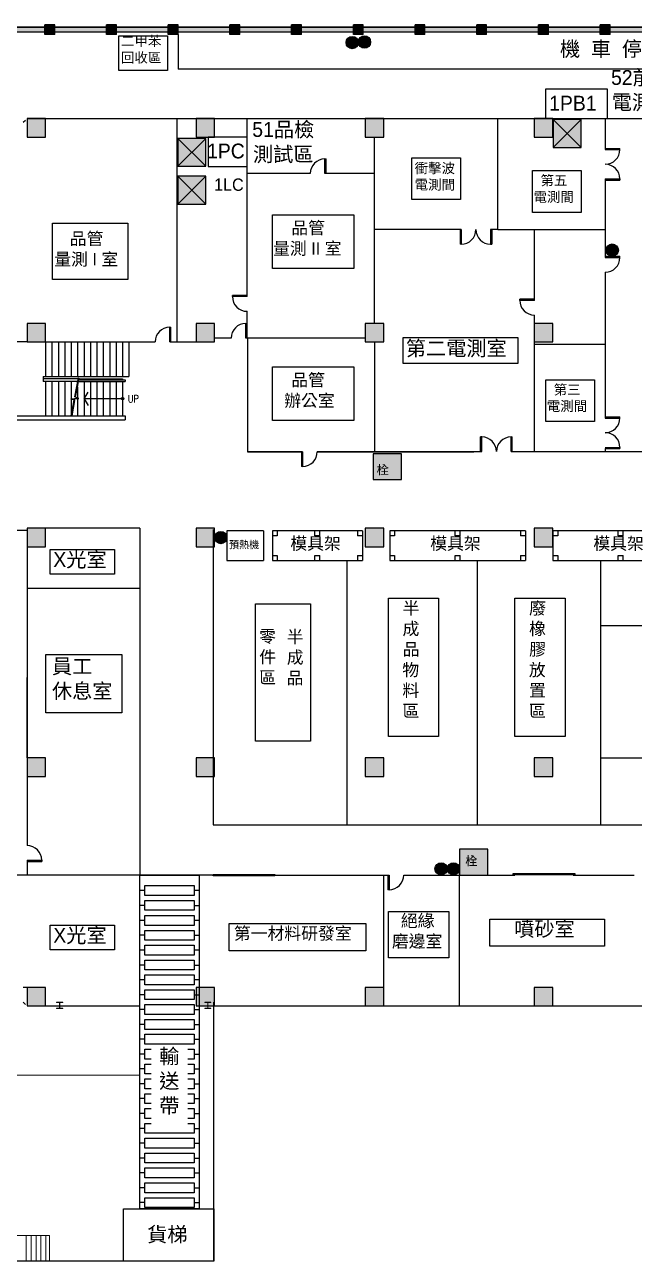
# Model space of a CAD drawing. Header units: millimetres. Extents: x 22594 to 38070, y -3587 to 6205.
# Drawn here: x 28469 to 30938, y 1185 to 6194 of the extents above; entities that cross this region are included whole.
import ezdxf

# ---------------------------------------------------------------- set-up
doc = ezdxf.new("R2010")
doc.units = ezdxf.units.MM
doc.linetypes.add('ACAD_ISO03W100', pattern=[30, 12, -18])
doc.linetypes.add('HIDDEN', pattern=[4.5, 3.5, -1])
doc.layers.get('0').update_dxf_attribs({"lineweight": 25})
for name, color, linetype, lineweight in [('DIM', 3, 'Continuous', 13), ('Gold', 40, 'Continuous', 13), ('HID', 4, 'HIDDEN', 13)]:
    doc.layers.add(name, color=color, linetype=linetype, lineweight=lineweight)
for name, color, linetype in [('圍牆', 27, 'Continuous'), ('柱子', 250, 'Continuous'), ('配電箱', 253, 'Continuous')]:
    doc.layers.add(name, color=color, linetype=linetype)
doc.styles.add('CHARDON', font='arial.ttf', dxfattribs={"height": 3})
doc.styles.add('SIMPLEX', font='simplex.shx')
doc.styles.get("Standard").update_dxf_attribs({"font": 'arial.ttf'})

msp = doc.modelspace()

# ---------------------------------------------------------------- hatches: boundary and pattern name
for points in [[(29820.5, 6121.4, 1), (29770.5, 6121.4, 1)], [(29869.9, 6123.9, 1), (29819.9, 6123.9, 1)], [(30873.5, 5280.7, 1), (30823.5, 5280.7, 1)], [(29287.9, 4116.4, 1), (29237.9, 4116.4, 1)], [(30180.4, 2773.9, 1), (30130.4, 2773.9, 1)], [(30230.4, 2773.9, 1), (30180.4, 2773.9, 1)]]:
    msp.add_hatch(color=5).paths.add_polyline_path(points)
h = msp.add_hatch(color=1)
h.dxf.hatch_style = 1
h.paths.add_polyline_path([(29880.3, 4351), (29994.3, 4351), (29994.3, 4456), (29880.3, 4456)])
h.paths.add_polyline_path([(29880.2, 4429.9), (29880.2, 4354.9), (29957.3, 4354.9), (29957.3, 4429.9)], flags=24)
h.paths.add_polyline_path([(29880.2, 4429.9), (29880.2, 4354.9), (29957.3, 4354.9), (29957.3, 4429.9)], flags=24)
h = msp.add_hatch(color=1)
h.dxf.hatch_style = 1
h.paths.add_polyline_path([(30230.4, 2748.9), (30344.4, 2748.9), (30344.4, 2853.9), (30230.4, 2853.9)])
h.paths.add_polyline_path([(30239.1, 2845.4), (30239.1, 2770.4), (30316.2, 2770.4), (30316.2, 2845.4)], flags=24)
at = {"layer": 'DIM'}
h = msp.add_hatch(color=1, dxfattribs=at)
h.dxf.hatch_style = 1
h.paths.add_polyline_path([(28597.7, 2208.9), (28597.7, 2210.4), (28609.7, 2210.4), (28609.7, 2232.4), (28597.7, 2232.4), (28597.7, 2233.9), (28610.2, 2233.9), (28622.7, 2233.9), (28622.7, 2232.4), (28610.7, 2232.4), (28610.7, 2210.4), (28622.7, 2210.4), (28622.7, 2208.9)])
h = msp.add_hatch(color=1, dxfattribs=at)
h.dxf.hatch_style = 1
h.paths.add_polyline_path([(29197.7, 2233.9), (29197.7, 2232.4), (29209.7, 2232.4), (29209.7, 2210.4), (29197.7, 2210.4), (29197.7, 2208.9), (29222.7, 2208.9), (29222.7, 2210.4), (29210.7, 2210.4), (29210.7, 2232.4), (29222.7, 2232.4), (29222.7, 2233.9), (29210.2, 2233.9)])
at = {"layer": '圍牆'}
for points in [[(28549.9, 6183.9), (28339.9, 6183.9), (28339.9, 6163.9), (28549.9, 6163.9)], [(28549.9, 6193.9), (28549.9, 6153.9), (28589.9, 6153.9), (28589.9, 6193.9)], [(28799.9, 6183.9), (28589.9, 6183.9), (28589.9, 6163.9), (28799.9, 6163.9)], [(28799.9, 6153.9), (28799.9, 6193.9), (28839.9, 6193.9), (28839.9, 6153.9)], [(29049.9, 6183.9), (28839.9, 6183.9), (28839.9, 6163.9), (29049.9, 6163.9)], [(29049.9, 6193.9), (29049.9, 6153.9), (29089.9, 6153.9), (29089.9, 6193.9)], [(29299.9, 6183.9), (29089.9, 6183.9), (29089.9, 6163.9), (29299.9, 6163.9)], [(29299.9, 6193.9), (29299.9, 6153.9), (29339.9, 6153.9), (29339.9, 6193.9)], [(29549.9, 6183.9), (29339.9, 6183.9), (29339.9, 6163.9), (29549.9, 6163.9)], [(29549.9, 6153.9), (29549.9, 6193.9), (29589.9, 6193.9), (29589.9, 6153.9)], [(29799.9, 6183.9), (29589.9, 6183.9), (29589.9, 6163.9), (29799.9, 6163.9)], [(29799.9, 6153.9), (29799.9, 6193.9), (29839.9, 6193.9), (29839.9, 6153.9)], [(30049.9, 6183.9), (29839.9, 6183.9), (29839.9, 6163.9), (30049.9, 6163.9)], [(30049.9, 6193.9), (30049.9, 6153.9), (30089.9, 6153.9), (30089.9, 6193.9)], [(30299.9, 6183.9), (30089.9, 6183.9), (30089.9, 6163.9), (30299.9, 6163.9)], [(30299.9, 6153.9), (30299.9, 6193.9), (30339.9, 6193.9), (30339.9, 6153.9)], [(30549.9, 6183.9), (30339.9, 6183.9), (30339.9, 6163.9), (30549.9, 6163.9)], [(30549.9, 6193.9), (30549.9, 6153.9), (30589.9, 6153.9), (30589.9, 6193.9)], [(30799.9, 6183.9), (30589.9, 6183.9), (30589.9, 6163.9), (30799.9, 6163.9)], [(30799.9, 6153.9), (30799.9, 6193.9), (30839.9, 6193.9), (30839.9, 6153.9)], [(31049.9, 6183.9), (30839.9, 6183.9), (30839.9, 6163.9), (31049.9, 6163.9)]]:
    msp.add_hatch(color=256, dxfattribs=at).paths.add_polyline_path(points)
at = {"layer": '柱子'}
for points in [[(28477.9, 5813.9), (28477.9, 5738.9), (28552.9, 5738.9), (28552.9, 5813.9)], [(29237.9, 5813.9), (29162.9, 5813.9), (29162.9, 5738.9), (29237.9, 5738.9)], [(29922.9, 5813.9), (29847.9, 5813.9), (29847.9, 5738.9), (29922.9, 5738.9)], [(30607.9, 5813.9), (30532.9, 5813.9), (30532.9, 5738.9), (30607.9, 5738.9)], [(28552.9, 4983.9), (28477.9, 4983.9), (28477.9, 4908.9), (28552.9, 4908.9)], [(29237.9, 4983.9), (29162.9, 4983.9), (29162.9, 4908.9), (29237.9, 4908.9)], [(29922.9, 4983.9), (29847.9, 4983.9), (29847.9, 4908.9), (29922.9, 4908.9)], [(30607.9, 4983.9), (30532.9, 4983.9), (30532.9, 4908.9), (30607.9, 4908.9)], [(28552.9, 4153.9), (28477.9, 4153.9), (28477.9, 4078.9), (28552.9, 4078.9)], [(29237.9, 4153.9), (29162.9, 4153.9), (29162.9, 4078.9), (29237.9, 4078.9)], [(29922.9, 4153.9), (29847.9, 4153.9), (29847.9, 4078.9), (29922.9, 4078.9)], [(30607.9, 4153.9), (30532.9, 4153.9), (30532.9, 4078.9), (30607.9, 4078.9)], [(28552.9, 3223.9), (28477.9, 3223.9), (28477.9, 3148.9), (28552.9, 3148.9)], [(29237.9, 3223.9), (29162.9, 3223.9), (29162.9, 3148.9), (29237.9, 3148.9)], [(29922.9, 3223.9), (29847.9, 3223.9), (29847.9, 3148.9), (29922.9, 3148.9)], [(30607.9, 3223.9), (30532.9, 3223.9), (30532.9, 3148.9), (30607.9, 3148.9)], [(28552.9, 2293.9), (28477.9, 2293.9), (28477.9, 2218.9), (28552.9, 2218.9)], [(29237.9, 2293.9), (29162.9, 2293.9), (29162.9, 2218.9), (29237.9, 2218.9)], [(29922.9, 2293.9), (29847.9, 2293.9), (29847.9, 2218.9), (29922.9, 2218.9)], [(30607.9, 2293.9), (30532.9, 2293.9), (30532.9, 2218.9), (30607.9, 2218.9)]]:
    msp.add_hatch(color=7, dxfattribs=at).paths.add_polyline_path(points)
at = {"layer": '配電箱'}
h = msp.add_hatch(color=256, dxfattribs=at)
h.paths.add_polyline_path([(30722.4, 5809.6), (30609.9, 5809.6), (30666.1, 5753.4)])
h.paths.add_polyline_path([(30609.9, 5809.6), (30609.9, 5697.1), (30666.1, 5753.4)])
h.paths.add_polyline_path([(30722.4, 5809.6), (30666.1, 5753.4), (30722.4, 5697.1)])
h.paths.add_polyline_path([(30666.1, 5753.4), (30609.9, 5697.1), (30722.4, 5697.1)])
h = msp.add_hatch(color=256, dxfattribs=at)
h.paths.add_polyline_path([(29201.8, 5732.9), (29089.3, 5732.9), (29145.5, 5676.7)])
h.paths.add_polyline_path([(29089.3, 5732.9), (29089.3, 5620.4), (29145.5, 5676.7)])
h.paths.add_polyline_path([(29201.8, 5732.9), (29145.5, 5676.7), (29201.8, 5620.4)])
h.paths.add_polyline_path([(29145.5, 5676.7), (29089.3, 5620.4), (29201.8, 5620.4)])
h = msp.add_hatch(color=256, dxfattribs=at)
h.paths.add_polyline_path([(29201.8, 5579.8), (29089.3, 5579.8), (29145.5, 5523.5)])
h.paths.add_polyline_path([(29089.3, 5579.8), (29089.3, 5467.3), (29145.5, 5523.5)])
h.paths.add_polyline_path([(29201.8, 5579.8), (29145.5, 5523.5), (29201.8, 5467.3)])
h.paths.add_polyline_path([(29145.5, 5523.5), (29089.3, 5467.3), (29201.8, 5467.3)])

# ---------------------------------------------------------------- linework, layer by layer
at = {"lineweight": -3}
for p, q in [((28549.9, 6183.9), (28339.9, 6183.9)), ((28549.9, 6163.9), (28339.9, 6163.9)), ((28589.9, 6193.9), (28549.9, 6193.9)), ((28549.9, 6153.9), (28549.9, 6193.9)), ((28549.9, 6153.9), (28549.9, 6193.9)), ((28589.9, 6193.9), (28549.9, 6193.9)), ((28589.9, 6153.9), (28589.9, 6193.9)), ((28589.9, 6153.9), (28589.9, 6193.9)), ((28799.9, 6183.9), (28589.9, 6183.9)), ((28799.9, 6163.9), (28589.9, 6163.9)), ((28839.9, 6193.9), (28799.9, 6193.9)), ((28799.9, 6153.9), (28799.9, 6193.9)), ((28799.9, 6153.9), (28799.9, 6193.9)), ((28839.9, 6193.9), (28799.9, 6193.9)), ((28839.9, 6153.9), (28839.9, 6193.9)), ((28839.9, 6153.9), (28839.9, 6193.9)), ((29049.9, 6183.9), (28839.9, 6183.9)), ((29049.9, 6163.9), (28839.9, 6163.9)), ((29089.9, 6193.9), (29049.9, 6193.9)), ((29049.9, 6153.9), (29049.9, 6193.9)), ((29049.9, 6153.9), (29049.9, 6193.9)), ((29089.9, 6193.9), (29049.9, 6193.9)), ((29089.9, 6153.9), (29089.9, 6193.9)), ((29089.9, 6153.9), (29089.9, 6193.9)), ((29299.9, 6183.9), (29089.9, 6183.9)), ((29299.9, 6163.9), (29089.9, 6163.9)), ((29339.9, 6193.9), (29299.9, 6193.9)), ((29299.9, 6153.9), (29299.9, 6193.9)), ((29299.9, 6153.9), (29299.9, 6193.9)), ((29339.9, 6193.9), (29299.9, 6193.9)), ((29339.9, 6153.9), (29339.9, 6193.9)), ((29339.9, 6153.9), (29339.9, 6193.9)), ((29549.9, 6183.9), (29339.9, 6183.9)), ((29549.9, 6163.9), (29339.9, 6163.9)), ((29549.9, 6153.9), (29549.9, 6193.9)), ((29589.9, 6193.9), (29549.9, 6193.9)), ((29549.9, 6153.9), (29549.9, 6193.9)), ((29589.9, 6193.9), (29549.9, 6193.9)), ((29589.9, 6153.9), (29589.9, 6193.9)), ((29589.9, 6153.9), (29589.9, 6193.9)), ((29799.9, 6183.9), (29589.9, 6183.9)), ((29799.9, 6163.9), (29589.9, 6163.9)), ((29839.9, 6193.9), (29799.9, 6193.9)), ((29799.9, 6153.9), (29799.9, 6193.9)), ((29799.9, 6153.9), (29799.9, 6193.9)), ((29839.9, 6193.9), (29799.9, 6193.9)), ((29839.9, 6153.9), (29839.9, 6193.9)), ((29839.9, 6153.9), (29839.9, 6193.9)), ((30049.9, 6183.9), (29839.9, 6183.9)), ((30049.9, 6163.9), (29839.9, 6163.9)), ((30049.9, 6153.9), (30049.9, 6193.9)), ((30089.9, 6193.9), (30049.9, 6193.9)), ((30049.9, 6153.9), (30049.9, 6193.9)), ((30089.9, 6193.9), (30049.9, 6193.9)), ((30089.9, 6153.9), (30089.9, 6193.9)), ((30089.9, 6153.9), (30089.9, 6193.9)), ((30299.9, 6183.9), (30089.9, 6183.9)), ((30299.9, 6163.9), (30089.9, 6163.9)), ((30299.9, 6153.9), (30299.9, 6193.9)), ((30339.9, 6193.9), (30299.9, 6193.9)), ((30299.9, 6153.9), (30299.9, 6193.9)), ((30339.9, 6193.9), (30299.9, 6193.9)), ((30339.9, 6153.9), (30339.9, 6193.9)), ((30339.9, 6153.9), (30339.9, 6193.9)), ((30549.9, 6183.9), (30339.9, 6183.9)), ((30549.9, 6163.9), (30339.9, 6163.9)), ((30549.9, 6153.9), (30549.9, 6193.9)), ((30589.9, 6193.9), (30549.9, 6193.9)), ((30549.9, 6153.9), (30549.9, 6193.9)), ((30589.9, 6193.9), (30549.9, 6193.9)), ((30589.9, 6153.9), (30589.9, 6193.9)), ((30589.9, 6153.9), (30589.9, 6193.9)), ((30799.9, 6183.9), (30589.9, 6183.9)), ((30799.9, 6163.9), (30589.9, 6163.9)), ((30799.9, 6153.9), (30799.9, 6193.9)), ((30839.9, 6193.9), (30799.9, 6193.9)), ((30799.9, 6153.9), (30799.9, 6193.9)), ((30839.9, 6193.9), (30799.9, 6193.9)), ((30839.9, 6153.9), (30839.9, 6193.9)), ((30839.9, 6153.9), (30839.9, 6193.9)), ((31049.9, 6183.9), (30839.9, 6183.9)), ((31049.9, 6163.9), (30839.9, 6163.9)), ((28589.9, 6153.9), (28549.9, 6153.9)), ((28589.9, 6153.9), (28549.9, 6153.9)), ((28839.9, 6153.9), (28799.9, 6153.9)), ((28839.9, 6153.9), (28799.9, 6153.9)), ((29089.9, 6153.9), (29049.9, 6153.9)), ((29089.9, 6153.9), (29049.9, 6153.9)), ((29089.9, 6153.9), (29089.9, 6013.9)), ((29339.9, 6153.9), (29299.9, 6153.9)), ((29339.9, 6153.9), (29299.9, 6153.9)), ((29589.9, 6153.9), (29549.9, 6153.9)), ((29589.9, 6153.9), (29549.9, 6153.9)), ((29839.9, 6153.9), (29799.9, 6153.9)), ((29839.9, 6153.9), (29799.9, 6153.9)), ((30089.9, 6153.9), (30049.9, 6153.9)), ((30089.9, 6153.9), (30049.9, 6153.9)), ((30339.9, 6153.9), (30299.9, 6153.9)), ((30339.9, 6153.9), (30299.9, 6153.9)), ((30589.9, 6153.9), (30549.9, 6153.9)), ((30589.9, 6153.9), (30549.9, 6153.9)), ((30839.9, 6153.9), (30799.9, 6153.9)), ((30839.9, 6153.9), (30799.9, 6153.9)), ((32501.9, 6013.9), (29089.9, 6013.9)), ((28477.9, 5813.9), (32662.9, 5813.9)), ((29085.4, 5813.9), (29085.4, 4908.9)), ((30820.4, 5813.9), (30820.4, 5688.1)), ((30609.9, 5697.1), (30722.4, 5809.6)), ((30609.9, 5809.6), (30722.4, 5697.1)), ((29089.3, 5620.4), (29201.8, 5732.9)), ((29089.3, 5732.9), (29201.8, 5620.4)), ((29885.4, 4983.9), (29885.4, 5738.9)), ((30820.4, 5693.1), (30879.8, 5693.1)), ((30820.4, 5693.1), (30879.8, 5693.1)), ((30820.4, 5688.1), (30879.8, 5688.1)), ((30879.8, 5688.1), (30879.8, 5693.1)), ((29684.6, 5650.3), (29689.6, 5650.3)), ((29684.6, 5590.9), (29684.6, 5650.3)), ((29684.6, 5650.3), (29689.6, 5650.3)), ((29689.6, 5590.9), (29689.6, 5650.3)), ((29689.6, 5590.9), (29689.6, 5650.3)), ((29089.3, 5467.3), (29201.8, 5579.8)), ((29089.3, 5579.8), (29201.8, 5467.3)), ((30820.4, 5569.3), (30820.4, 5250.7)), ((30820.4, 5569.3), (30879.8, 5569.3)), ((30820.4, 5564.3), (30879.8, 5564.3)), ((30820.4, 5564.3), (30879.8, 5564.3)), ((30879.8, 5569.3), (30879.8, 5564.3)), ((30232, 5364.1), (30232, 5304.6)), ((30232, 5364.1), (30232, 5304.6)), ((30237, 5364.1), (30237, 5304.6)), ((30355.9, 5364.1), (30355.9, 5304.6)), ((30360.9, 5364.1), (30360.9, 5304.6)), ((30360.9, 5364.1), (30360.9, 5304.6)), ((30237, 5304.6), (30232, 5304.6)), ((30355.9, 5304.6), (30360.9, 5304.6)), ((30820.4, 5255.7), (30879.8, 5255.7)), ((30820.4, 5255.7), (30879.8, 5255.7)), ((30820.4, 5250.7), (30879.8, 5250.7)), ((30879.8, 5250.7), (30879.8, 5255.7)), ((30820.4, 5191.3), (30820.4, 4600.7)), ((29369.3, 5097.3), (29309.9, 5097.3)), ((29369.3, 5097.3), (29309.9, 5097.3)), ((29309.9, 5092.3), (29309.9, 5097.3)), ((29369.3, 5092.3), (29309.9, 5092.3)), ((30474.1, 5077.3), (30474.1, 5082.3)), ((30533.5, 5082.3), (30474.1, 5082.3)), ((30533.5, 5082.3), (30474.1, 5082.3)), ((30533.5, 5077.3), (30474.1, 5077.3)), ((29055.9, 4968.4), (29060.9, 4968.4)), ((29055.9, 4909), (29055.9, 4968.4)), ((29055.9, 4968.4), (29060.9, 4968.4)), ((29060.9, 4909), (29060.9, 4968.4)), ((29060.9, 4909), (29060.9, 4968.4)), ((29364.3, 4983.7), (29369.3, 4983.7)), ((29364.3, 4924.3), (29364.3, 4983.7)), ((29364.3, 4983.7), (29369.3, 4983.7)), ((29369.3, 4924.3), (29369.3, 4983.7)), ((29369.3, 4924.3), (29369.3, 4983.7)), ((29304.9, 4923.9), (29237.9, 4923.9)), ((29847.9, 4923.9), (29364.3, 4923.9)), ((29370.4, 4923.9), (29370.4, 4463.9)), ((28477.9, 4908.9), (28402.9, 4908.9)), ((28552.9, 4908.9), (28996.5, 4908.9)), ((28552.9, 4908.9), (28552.9, 4768.9)), ((28578.9, 4908.9), (28578.9, 4768.9)), ((28604.9, 4908.9), (28604.9, 4768.9)), ((28630.9, 4908.9), (28630.9, 4768.9)), ((28656.9, 4908.9), (28656.9, 4768.9)), ((28682.9, 4908.9), (28682.9, 4768.9)), ((28708.9, 4908.9), (28708.9, 4768.9)), ((28734.9, 4908.9), (28734.9, 4768.9)), ((28760.9, 4908.9), (28760.9, 4768.9)), ((28786.9, 4908.9), (28786.9, 4768.9)), ((28812.9, 4908.9), (28812.9, 4768.9)), ((28838.9, 4908.9), (28838.9, 4768.9)), ((28864.9, 4908.9), (28864.9, 4768.9)), ((28890.9, 4908.9), (28890.9, 4768.9)), ((29055.9, 4908.9), (29162.9, 4908.9)), ((29885.4, 4908.9), (29885.4, 4463.9)), ((28542.9, 4768.9), (28890.9, 4768.9)), ((28542.9, 4768.9), (28542.9, 4748.9)), ((28685.1, 4758.9), (28542.9, 4758.9)), ((28670.9, 4686.8), (28685.8, 4762.9)), ((28674.8, 4685.8), (28689.7, 4761.9)), ((28689.1, 4758.9), (28864.9, 4758.9)), ((28864.9, 4758.9), (28864.9, 4754.9)), ((28683.1, 4748.9), (28542.9, 4748.9)), ((28552.9, 4748.9), (28552.9, 4608.9)), ((28578.9, 4748.9), (28578.9, 4608.9)), ((28604.9, 4748.9), (28604.9, 4608.9)), ((28630.9, 4748.9), (28630.9, 4608.9)), ((28656.9, 4748.9), (28656.9, 4608.9)), ((28682.9, 4726.9), (28682.9, 4608.9)), ((28687.2, 4748.9), (28874.9, 4748.9)), ((28688.4, 4754.9), (28874.9, 4754.9)), ((28708.9, 4748.9), (28708.9, 4608.9)), ((28734.9, 4748.9), (28734.9, 4608.9)), ((28760.9, 4748.9), (28760.9, 4608.9)), ((28786.9, 4748.9), (28786.9, 4608.9)), ((28812.9, 4748.9), (28812.9, 4608.9)), ((28838.9, 4748.9), (28838.9, 4608.9)), ((28864.9, 4748.9), (28864.9, 4608.9)), ((28874.9, 4754.9), (28874.9, 4748.9)), ((28655.9, 4678.7), (28683.3, 4680.9)), ((28668.3, 4672.8), (28655.9, 4678.7)), ((28657.2, 4608.9), (28668.3, 4672.8)), ((28659.8, 4677.7), (28687.2, 4679.9)), ((28672.2, 4671.8), (28659.8, 4677.7)), ((28661.3, 4608.9), (28672.2, 4671.8)), ((28683.3, 4680.9), (28670.9, 4686.8)), ((28687.2, 4679.9), (28674.8, 4685.8)), ((28709.2, 4678.9), (28725.8, 4705.9)), ((28864.9, 4678.9), (28709.2, 4678.9)), ((28709.2, 4678.9), (28725.8, 4651.8)), ((28417.9, 4608.9), (28874.9, 4608.9)), ((28874.9, 4608.9), (28874.9, 4593.9)), ((28402.9, 4593.9), (28874.9, 4593.9)), ((30820.4, 4605.7), (30879.8, 4605.7)), ((30820.4, 4605.7), (30879.8, 4605.7)), ((30820.4, 4600.7), (30879.8, 4600.7)), ((30879.8, 4600.7), (30879.8, 4605.7)), ((30319.9, 4524.1), (30314.9, 4524.1)), ((30314.9, 4464.7), (30314.9, 4524.1)), ((30314.9, 4464.7), (30314.9, 4524.1)), ((30319.9, 4464.7), (30319.9, 4524.1)), ((30438.7, 4464.7), (30438.7, 4524.1)), ((30438.7, 4524.1), (30443.7, 4524.1)), ((30443.7, 4464.7), (30443.7, 4524.1)), ((30443.7, 4464.7), (30443.7, 4524.1)), ((29370.4, 4463.9), (29594.4, 4463.9)), ((29594.4, 4463.9), (29370.4, 4463.9)), ((29589.4, 4464.3), (29589.4, 4404.9)), ((29589.4, 4464.3), (29589.4, 4404.9)), ((29594.4, 4464.3), (29594.4, 4404.9)), ((30319.9, 4463.9), (29653.8, 4463.9)), ((29653.8, 4463.9), (30287.9, 4463.9)), ((31028.9, 4463.9), (30438.7, 4463.9)), ((30820.4, 4481.9), (30879.8, 4481.9)), ((30820.4, 4476.9), (30820.4, 4463.9)), ((30820.4, 4476.9), (30879.8, 4476.9)), ((30820.4, 4476.9), (30879.8, 4476.9)), ((30879.8, 4481.9), (30879.8, 4476.9)), ((29594.4, 4404.9), (29589.4, 4404.9)), ((29436.5, 4143.1), (29287.2, 4143.1)), ((29287.2, 4143.1), (29287.2, 4023.1)), ((29436.5, 4143.1), (29436.5, 4023.1)), ((29837.2, 4143.1), (29471.7, 4143.1)), ((29471.7, 4143.1), (29471.7, 4023.1)), ((29491.7, 4123.1), (29471.7, 4123.1)), ((29491.7, 4143.1), (29491.7, 4123.1)), ((29643.7, 4123.1), (29643.7, 4143.1)), ((29663.7, 4123.1), (29643.7, 4123.1)), ((29663.7, 4123.1), (29663.7, 4143.1)), ((29817.2, 4143.1), (29817.2, 4123.1)), ((29837.2, 4123.1), (29817.2, 4123.1)), ((29837.2, 4143.1), (29837.2, 4023.1)), ((30497.2, 4143.1), (29947.2, 4143.1)), ((29947.2, 4143.1), (29947.2, 4023.1)), ((29967.2, 4123.1), (29947.2, 4123.1)), ((29967.2, 4143.1), (29967.2, 4123.1)), ((30212.2, 4123.1), (30212.2, 4143.1)), ((30232.2, 4123.1), (30212.2, 4123.1)), ((30232.2, 4123.1), (30232.2, 4143.1)), ((30477.2, 4143.1), (30477.2, 4123.1)), ((30497.2, 4123.1), (30477.2, 4123.1)), ((30497.2, 4143.1), (30497.2, 4023.1)), ((31157.9, 4143.1), (30607.9, 4143.1)), ((30607.9, 4143.1), (30607.9, 4023.1)), ((30627.9, 4123.1), (30607.9, 4123.1)), ((30627.9, 4143.1), (30627.9, 4123.1)), ((30872.9, 4123.1), (30872.9, 4143.1)), ((30892.9, 4123.1), (30872.9, 4123.1)), ((30892.9, 4123.1), (30892.9, 4143.1)), ((29287.2, 4023.1), (29436.5, 4023.1)), ((29471.7, 4043.1), (29491.7, 4043.1)), ((29471.7, 4023.1), (29837.2, 4023.1)), ((29491.7, 4043.1), (29491.7, 4023.1)), ((29643.7, 4043.1), (29663.7, 4043.1)), ((29643.7, 4023.1), (29643.7, 4043.1)), ((29663.7, 4023.1), (29663.7, 4043.1)), ((29817.2, 4043.1), (29817.2, 4023.1)), ((29817.2, 4043.1), (29837.2, 4043.1)), ((29947.2, 4043.1), (29967.2, 4043.1)), ((29947.2, 4023.1), (30497.2, 4023.1)), ((29967.2, 4043.1), (29967.2, 4023.1)), ((30212.2, 4043.1), (30232.2, 4043.1)), ((30212.2, 4023.1), (30212.2, 4043.1)), ((30232.2, 4023.1), (30232.2, 4043.1)), ((30477.2, 4043.1), (30477.2, 4023.1)), ((30477.2, 4043.1), (30497.2, 4043.1)), ((30607.9, 4043.1), (30627.9, 4043.1)), ((30607.9, 4023.1), (31157.9, 4023.1)), ((30627.9, 4043.1), (30627.9, 4023.1)), ((30872.9, 4043.1), (30892.9, 4043.1)), ((30872.9, 4023.1), (30872.9, 4043.1)), ((30892.9, 4023.1), (30892.9, 4043.1)), ((28477.9, 2809.4), (28537.3, 2809.4)), ((28537.3, 2809.4), (28537.3, 2804.4)), ((28477.9, 2804.4), (28537.3, 2804.4)), ((28477.9, 2804.4), (28537.3, 2804.4)), ((29481.4, 2748.9), (29944.4, 2748.9)), ((29922.9, 2293.9), (29922.9, 2748.9)), ((29939.4, 2749.3), (29939.4, 2689.9)), ((29939.4, 2749.3), (29939.4, 2689.9)), ((29944.4, 2749.3), (29944.4, 2689.9)), ((30003.8, 2748.9), (30453.9, 2748.9)), ((30230.4, 2218.9), (30230.4, 2748.9)), ((30690.9, 2748.9), (30937.9, 2748.9)), ((29944.4, 2689.9), (29939.4, 2689.9)), ((28477.9, 2293.9), (28462.9, 2293.9)), ((28477.9, 2218.9), (28935.2, 2218.9)), ((29175.2, 2218.9), (31977.9, 2218.9))]:
    msp.add_line(p, q, dxfattribs=at)
at = {"color": 5}
for p, q in [((29795.5, 6146.4), (29795.5, 6096.4)), ((29869.9, 6123.9), (29819.9, 6123.9)), ((29844.9, 6148.9), (29844.9, 6098.9)), ((29287.9, 4116.4), (29237.9, 4116.4)), ((29262.9, 4141.4), (29262.9, 4091.4)), ((30180.4, 2773.9), (30130.4, 2773.9)), ((30155.4, 2798.9), (30155.4, 2748.9)), ((30230.4, 2773.9), (30180.4, 2773.9)), ((30205.4, 2798.9), (30205.4, 2748.9))]:
    msp.add_line(p, q, dxfattribs=at)
at = {"color": 0, "linetype": 'ACAD_ISO03W100', "lineweight": -3}
for p, q in [((28462.9, 5798.9), (28477.9, 5813.9)), ((28462.9, 2233.9), (28477.9, 2218.9))]:
    msp.add_line(p, q, dxfattribs=at)
for p, q in [((29369.3, 5092.3), (29369.3, 5813.9)), ((30385.4, 5364.1), (30385.4, 5813.9)), ((29625.2, 5590.9), (29369.3, 5590.9)), ((29885.4, 5590.9), (29684.6, 5590.9)), ((30237, 5364.1), (29885.4, 5364.1)), ((30385.4, 5364.1), (30355.9, 5364.1)), ((30385.4, 5364.1), (30820.4, 5364.1)), ((30533.5, 5077.3), (30533.5, 5364.1)), ((29369.3, 4983.7), (29369.3, 5032.9)), ((30533.5, 4900.4), (30533.5, 5017.9)), ((28477.9, 4078.9), (28477.9, 3223.9)), ((28477.9, 4078.9), (28552.9, 4078.9)), ((29773.3, 4018.9), (29773.3, 2952.5)), ((30301.6, 4023.1), (30301.6, 2952.5)), ((30800.6, 4023.1), (30800.6, 2952.5)), ((28935.2, 3909.6), (28477.9, 3909.6)), ((30800.6, 3760.1), (31597.9, 3760.1)), ((28477.9, 3223.9), (28477.9, 3549.4)), ((28477.9, 3223.9), (28477.9, 2952.5)), ((28552.9, 3223.9), (28552.9, 3223.9)), ((29237.9, 3223.9), (29237.9, 3223.9)), ((29237.9, 3223.9), (29237.9, 3223.9)), ((30800.6, 3223.9), (31597.9, 3224.6)), ((28477.9, 2952.5), (28477.9, 2868.9)), ((29246.5, 2952.5), (29246.5, 2952.5)), ((28477.9, 2809.4), (28477.9, 2749.4)), ((29231.4, 2749.4), (28433.5, 2749.4)), ((28955.2, 2686.5), (28935.2, 2686.5)), ((29155.2, 2687.4), (29175.2, 2687.4)), ((28955.2, 2626.4), (28935.2, 2626.4)), ((29155.2, 2626.4), (29175.2, 2626.4)), ((28955.2, 2565.3), (28935.2, 2565.3)), ((29155.2, 2566.2), (29175.2, 2566.2)), ((28955.2, 2505.2), (28935.2, 2505.2)), ((29155.2, 2505.2), (29175.2, 2505.2)), ((28955.2, 2445), (28935.2, 2445)), ((29155.2, 2445.9), (29175.2, 2445.9)), ((28955.2, 2384.8), (28935.2, 2384.8)), ((29155.2, 2384.8), (29175.2, 2384.8)), ((28955.2, 2324.7), (28935.2, 2324.7)), ((29155.2, 2325.6), (29175.2, 2325.6)), ((28955.2, 2264.5), (28935.2, 2264.5)), ((29155.2, 2264.5), (29175.2, 2264.5)), ((28955.2, 2204.4), (28935.2, 2204.4)), ((29155.2, 2204.4), (29175.2, 2204.4)), ((29235.2, 1184.7), (29235.2, 2233.9)), ((28955.2, 2144.2), (28935.2, 2144.2)), ((29155.2, 2144.2), (29175.2, 2144.2)), ((28955.2, 2084.1), (28935.2, 2084.1)), ((29155.2, 2084.1), (29175.2, 2084.1)), ((28955.2, 2023.9), (28935.2, 2023.9)), ((29155.2, 2023.9), (29175.2, 2023.9)), ((28955.2, 1963.7), (28935.2, 1963.7)), ((29155.2, 1963.7), (29175.2, 1963.7)), ((28955.2, 1903.6), (28935.2, 1903.6)), ((29155.2, 1903.6), (29175.2, 1903.6)), ((28955.2, 1843.4), (28935.2, 1843.4)), ((29155.2, 1843.4), (29175.2, 1843.4)), ((28955.2, 1783.3), (28935.2, 1783.3)), ((29155.2, 1783.3), (29175.2, 1783.3)), ((28955.2, 1723.1), (28935.2, 1723.1)), ((29155.2, 1723.1), (29175.2, 1723.1)), ((28955.2, 1663), (28935.2, 1663)), ((29155.2, 1663), (29175.2, 1663)), ((28955.2, 1602.8), (28935.2, 1602.8)), ((29155.2, 1602.8), (29175.2, 1602.8)), ((28955.2, 1542.6), (28935.2, 1542.6)), ((29155.2, 1542.6), (29175.2, 1542.6)), ((28955.2, 1482.5), (28935.2, 1482.5)), ((29155.2, 1482.5), (29175.2, 1482.5)), ((28955.2, 1422.3), (28935.2, 1422.3)), ((29155.2, 1422.3), (29175.2, 1422.3))]:
    msp.add_line(p, q)
at = {"linetype": 'HIDDEN', "lineweight": -3}
for p, q in [((25802.9, 4146.4), (28477.9, 4146.4)), ((28935.2, 4153.9), (28477.9, 4153.9)), ((29231.4, 2952.5), (31597.9, 2952.5))]:
    msp.add_line(p, q, dxfattribs=at)
at = {"linetype": 'HIDDEN', "lineweight": 25}
for p, q in [((28935.2, 4153.9), (28935.2, 2749.4)), ((29231.4, 4149), (29231.4, 2952.5))]:
    msp.add_line(p, q, dxfattribs=at)
at = {"color": 0}
msp.add_line((29235.2, 1184.7), (23801.2, 1184.7), dxfattribs=at)
for points in [[(28849.5, 6149.4), (29046.5, 6149.4), (29046.5, 6008.4), (28849.5, 6008.4)], [(30036.3, 5655.1), (30233.3, 5655.1), (30233.3, 5486.1), (30036.3, 5486.1)], [(30525.8, 5602.7), (30722.8, 5602.7), (30722.8, 5433.7), (30525.8, 5433.7)], [(29472.2, 5423.4), (29801.4, 5423.4), (29801.4, 5206.4), (29472.2, 5206.4)], [(29472.2, 4807.4), (29801.4, 4807.4), (29801.4, 4590.4), (29472.2, 4590.4)], [(30579.5, 4755.4), (30776.5, 4755.4), (30776.5, 4586.4), (30579.5, 4586.4)], [(30144.9, 3310.9), (29941.7, 3310.9), (29941.7, 3871), (30144.9, 3871)], [(30657.7, 3310.9), (30454.4, 3310.9), (30454.4, 3871), (30657.7, 3871)], [(29626, 3292), (29403.4, 3292), (29403.4, 3847.9), (29626, 3847.9)], [(28554.5, 3642.3), (28862.5, 3642.3), (28862.5, 3406.8), (28554.5, 3406.8)], [(28935.2, 2749.4), (29175.2, 2749.4), (29175.2, 1396.7), (28935.2, 1396.7)], [(28955.2, 2706.5), (29155.2, 2706.5), (29155.2, 2666.5), (28955.2, 2666.5)], [(28955.2, 2646.4), (29155.2, 2646.4), (29155.2, 2606.4), (28955.2, 2606.4)], [(28955.2, 2585.3), (29155.2, 2585.3), (29155.2, 2545.3), (28955.2, 2545.3)], [(28955.2, 2525.2), (29155.2, 2525.2), (29155.2, 2485.2), (28955.2, 2485.2)], [(28955.2, 2465), (29155.2, 2465), (29155.2, 2425), (28955.2, 2425)], [(28955.2, 2404.8), (29155.2, 2404.8), (29155.2, 2364.8), (28955.2, 2364.8)], [(28955.2, 2344.7), (29155.2, 2344.7), (29155.2, 2304.7), (28955.2, 2304.7)], [(28955.2, 2284.5), (29155.2, 2284.5), (29155.2, 2244.5), (28955.2, 2244.5)], [(28955.2, 2224.4), (29155.2, 2224.4), (29155.2, 2184.4), (28955.2, 2184.4)], [(28955.2, 2164.2), (29155.2, 2164.2), (29155.2, 2124.2), (28955.2, 2124.2)], [(28955.2, 2104.1), (29155.2, 2104.1), (29155.2, 2064.1), (28955.2, 2064.1)], [(28955.2, 1683), (29155.2, 1683), (29155.2, 1643), (28955.2, 1643)], [(28955.2, 1622.8), (29155.2, 1622.8), (29155.2, 1582.8), (28955.2, 1582.8)], [(28955.2, 1562.6), (29155.2, 1562.6), (29155.2, 1522.6), (28955.2, 1522.6)], [(28955.2, 1502.5), (29155.2, 1502.5), (29155.2, 1462.5), (28955.2, 1462.5)], [(28955.2, 1442.3), (29155.2, 1442.3), (29155.2, 1402.3), (28955.2, 1402.3)], [(29235.2, 1184.7), (28869.3, 1184.7), (28869.3, 1396.7), (29235.2, 1396.7)]]:
    msp.add_lwpolyline(points, close=True)
at = {"color": 2}
for points in [[(30830.1, 5932.8), (30578.4, 5932.8), (30578.4, 5813.9), (30830.1, 5813.9)], [(29369.3, 5738.9), (29211.4, 5738.9), (29211.4, 5619.9), (29369.3, 5619.9)]]:
    msp.add_lwpolyline(points, close=True, dxfattribs=at)
at = {"lineweight": -3}
for points in [[(28552.9, 5813.9), (28477.9, 5813.9), (28477.9, 5738.9), (28552.9, 5738.9)], [(29237.9, 5813.9), (29162.9, 5813.9), (29162.9, 5738.9), (29237.9, 5738.9)], [(29922.9, 5813.9), (29847.9, 5813.9), (29847.9, 5738.9), (29922.9, 5738.9)], [(30607.9, 5813.9), (30532.9, 5813.9), (30532.9, 5738.9), (30607.9, 5738.9)], [(30722.4, 5809.6), (30609.9, 5809.6), (30609.9, 5697.1), (30722.4, 5697.1)], [(29201.8, 5732.9), (29089.3, 5732.9), (29089.3, 5620.4), (29201.8, 5620.4)], [(29201.8, 5579.8), (29089.3, 5579.8), (29089.3, 5467.3), (29201.8, 5467.3)], [(28886.3, 5162.4), (28581.3, 5162.4), (28581.3, 5390.4), (28886.3, 5390.4)], [(28552.9, 4983.9), (28477.9, 4983.9), (28477.9, 4908.9), (28552.9, 4908.9)], [(29237.9, 4983.9), (29162.9, 4983.9), (29162.9, 4908.9), (29237.9, 4908.9)], [(29922.9, 4983.9), (29847.9, 4983.9), (29847.9, 4908.9), (29922.9, 4908.9)], [(30607.9, 4983.9), (30532.9, 4983.9), (30532.9, 4908.9), (30607.9, 4908.9)], [(30466.3, 4821.1), (30001.3, 4821.1), (30001.3, 4927.1), (30466.3, 4927.1)], [(28552.9, 4153.9), (28477.9, 4153.9), (28477.9, 4078.9), (28552.9, 4078.9)], [(29237.9, 4153.9), (29162.9, 4153.9), (29162.9, 4078.9), (29237.9, 4078.9)], [(29922.9, 4153.9), (29847.9, 4153.9), (29847.9, 4078.9), (29922.9, 4078.9)], [(30607.9, 4153.9), (30532.9, 4153.9), (30532.9, 4078.9), (30607.9, 4078.9)], [(28832.4, 3968.4), (28571.4, 3968.4), (28571.4, 4068.4), (28832.4, 4068.4)], [(28552.9, 3223.9), (28477.9, 3223.9), (28477.9, 3148.9), (28552.9, 3148.9)], [(29237.9, 3223.9), (29162.9, 3223.9), (29162.9, 3148.9), (29237.9, 3148.9)], [(29922.9, 3223.9), (29847.9, 3223.9), (29847.9, 3148.9), (29922.9, 3148.9)], [(30607.9, 3223.9), (30532.9, 3223.9), (30532.9, 3148.9), (30607.9, 3148.9)], [(30446.9, 2755.3), (30696.9, 2755.3), (30696.9, 2750.3), (30446.9, 2750.3)], [(29231.4, 2751.4), (29481.4, 2751.4), (29481.4, 2746.4), (29231.4, 2746.4)], [(30186.9, 2413.4), (29942.9, 2413.4), (29942.9, 2601.4), (30186.9, 2601.4)], [(30816.8, 2460.9), (30352.8, 2460.9), (30352.8, 2570.9), (30816.8, 2570.9)], [(28832.4, 2446.4), (28571.4, 2446.4), (28571.4, 2546.4), (28832.4, 2546.4)], [(29850.2, 2442.1), (29296.4, 2442.1), (29296.4, 2553.1), (29850.2, 2553.1)], [(28552.9, 2293.9), (28477.9, 2293.9), (28477.9, 2218.9), (28552.9, 2218.9)], [(29237.9, 2293.9), (29162.9, 2293.9), (29162.9, 2218.9), (29237.9, 2218.9)], [(29922.9, 2293.9), (29847.9, 2293.9), (29847.9, 2218.9), (29922.9, 2218.9)], [(30607.9, 2293.9), (30532.9, 2293.9), (30532.9, 2218.9), (30607.9, 2218.9)]]:
    msp.add_lwpolyline(points, close=True, dxfattribs=at)
for points in [[(30820.4, 4476.9), (30820.4, 4463.9), (30533.5, 4463.9), (30533.5, 4900.4), (30820.4, 4900.4), (30820.4, 4600.7)], [(28980.9, 2003.9), (28955.2, 2003.9), (28955.2, 2043.9), (28980.9, 2043.9)], [(29129.4, 2043.9), (29155.2, 2043.9), (29155.2, 2003.9), (29129.4, 2003.9)], [(28980.9, 1943.7), (28955.2, 1943.7), (28955.2, 1983.7), (28980.9, 1983.7)], [(29129.4, 1983.7), (29155.2, 1983.7), (29155.2, 1943.7), (29129.4, 1943.7)], [(28980.9, 1883.6), (28955.2, 1883.6), (28955.2, 1923.6), (28980.9, 1923.6)], [(29129.4, 1923.6), (29155.2, 1923.6), (29155.2, 1883.6), (29129.4, 1883.6)], [(28980.9, 1823.4), (28955.2, 1823.4), (28955.2, 1863.4), (28980.9, 1863.4)], [(29129.4, 1863.4), (29155.2, 1863.4), (29155.2, 1823.4), (29129.4, 1823.4)], [(28980.9, 1763.3), (28955.2, 1763.3), (28955.2, 1803.3), (28980.9, 1803.3)], [(29129.4, 1803.3), (29155.2, 1803.3), (29155.2, 1763.3), (29129.4, 1763.3)], [(29129.4, 1743.1), (29155.2, 1743.1), (29155.2, 1703.1), (28955.2, 1703.1), (28955.2, 1743.1), (28980.9, 1743.1)]]:
    msp.add_lwpolyline(points)
at = {"lineweight": -3, "flags": 128}
for points in [[(29880.3, 4351), (29994.3, 4351), (29994.3, 4456), (29880.3, 4456)], [(29880.3, 4351), (29994.3, 4351), (29994.3, 4456), (29880.3, 4456)], [(30230.4, 2748.9), (30344.4, 2748.9), (30344.4, 2853.9), (30230.4, 2853.9)], [(30230.4, 2748.9), (30344.4, 2748.9), (30344.4, 2853.9), (30230.4, 2853.9)]]:
    msp.add_lwpolyline(points, close=True, dxfattribs=at)
at = {"color": 5}
for centre in [(29795.5, 6121.4), (29844.9, 6123.9), (30848.5, 5280.7), (29262.9, 4116.4), (30155.4, 2773.9), (30205.4, 2773.9)]:
    msp.add_circle(centre, 25, dxfattribs=at)
at = {"lineweight": -3}
msp.add_circle((28864.9, 4678.9), 5, dxfattribs=at)
for centre, start, end in [((30820.4, 5688.1), 270, 0), ((29684.6, 5590.9), 90, 180), ((30820.4, 5569.3), 0, 90), ((30237, 5364.1), 270, 0), ((30355.9, 5364.1), 180, 270), ((30820.4, 5250.7), 270, 0), ((29369.3, 5092.3), 180, 270), ((30533.5, 5077.3), 180, 270), ((29055.9, 4909), 90, 180), ((29364.3, 4924.3), 90, 180), ((30820.4, 4600.7), 270, 0), ((30319.9, 4464.7), 0, 90), ((30438.7, 4464.7), 90, 180), ((30820.4, 4481.9), 0, 90), ((29594.4, 4464.3), 270, 0), ((28477.9, 2809.4), 0, 90), ((29944.4, 2749.3), 270, 0)]:
    msp.add_arc(centre, 59.4, start, end, dxfattribs=at)
at = {"layer": 'DIM', "color": 1}
for p, q in [((28597.7, 2232.4), (28597.7, 2233.9)), ((28597.7, 2233.9), (28610.2, 2233.9)), ((28609.7, 2232.4), (28597.7, 2232.4)), ((28597.7, 2208.9), (28597.7, 2210.4)), ((28597.7, 2210.4), (28609.7, 2210.4)), ((28622.7, 2208.9), (28597.7, 2208.9)), ((28609.7, 2210.4), (28609.7, 2232.4)), ((28610.2, 2233.9), (28622.7, 2233.9)), ((28622.7, 2232.4), (28610.7, 2232.4)), ((28610.7, 2232.4), (28610.7, 2210.4)), ((28610.7, 2210.4), (28622.7, 2210.4)), ((28622.7, 2233.9), (28622.7, 2232.4)), ((28622.7, 2210.4), (28622.7, 2208.9)), ((29197.7, 2232.4), (29197.7, 2233.9)), ((29197.7, 2233.9), (29210.2, 2233.9)), ((29209.7, 2232.4), (29197.7, 2232.4)), ((29197.7, 2208.9), (29197.7, 2210.4)), ((29197.7, 2210.4), (29209.7, 2210.4)), ((29222.7, 2208.9), (29197.7, 2208.9)), ((29209.7, 2210.4), (29209.7, 2232.4)), ((29210.2, 2233.9), (29222.7, 2233.9)), ((29222.7, 2232.4), (29210.7, 2232.4)), ((29210.7, 2232.4), (29210.7, 2210.4)), ((29210.7, 2210.4), (29222.7, 2210.4)), ((29222.7, 2233.9), (29222.7, 2232.4)), ((29222.7, 2210.4), (29222.7, 2208.9))]:
    msp.add_line(p, q, dxfattribs=at)
at = {"layer": 'Gold'}
for p, q in [((28314.3, 1288.7), (28569.3, 1288.7)), ((28474.3, 1288.7), (28474.3, 1184.7)), ((28494.3, 1288.7), (28494.3, 1184.7)), ((28514.3, 1288.7), (28514.3, 1184.7)), ((28534.3, 1288.7), (28534.3, 1184.7)), ((28554.3, 1288.7), (28554.3, 1184.7)), ((28569.3, 1288.7), (28569.3, 1184.7))]:
    msp.add_line(p, q, dxfattribs=at)
at = {"layer": 'HID'}
msp.add_line((26999.4, 1938.6), (28935.2, 1938.6), dxfattribs=at)
at = {"layer": '圍牆'}
msp.add_lwpolyline([(26549.9, 6183.9), (32799.9, 6183.9), (32799.9, 6163.9), (26549.9, 6163.9)], dxfattribs=at)

# ---------------------------------------------------------------- texts
at = {"lineweight": -3, "style": 'SIMPLEX', "width": 0.8}
msp.add_text('UP', height=30, dxfattribs=at).set_placement((28886.4, 4663.5))
at = {"insert": (28858.5, 6147.4), "char_height": 40, "width": 185.207, "attachment_point": 1}
msp.add_mtext('{\\fPMingLiU|b0|i0|c136|p54;二甲苯回收區}', dxfattribs=at)
at = {"lineweight": -3, "attachment_point": 1, "style": 'SIMPLEX'}
for s, insert, char_height, width in [('{\\f新細明體|b0|i0|c136|p18;機  車  停  放  區}', (30636.9, 6126), 60, 663), ('{\\fPMingLiU|b0|i0|c136|p18;1LC}', (29235.6, 5571), 50, 132.545), ('{\\f新細明體|b0|i0|c136|p18;\\W9.57106; }{\\f新細明體|b0|i0|c136|p18;品管}\\P{\\f新細明體|b0|i0|c136|p18;\\W6.12145; }{\\f新細明體|b0|i0|c136|p18;量測 I 室}', (28476.9, 5352.4), 50, 522), ('{\\f新細明體|b0|i0|c136|p18;\\W9.57106; }{\\f新細明體|b0|i0|c136|p18;品管}\\P{\\f新細明體|b0|i0|c136|p18;\\W5.51938; }{\\f新細明體|b0|i0|c136|p18;量測 II 室}', (29374.3, 5396), 50, 522), ('\\f新細明體|b0|i0|c136|p18;第二電測室', (30012.3, 4913.1), 60, 458), ('{\\f新細明體|b0|i0|c136|p18;\\W9.57106; \\W1;品管\\P        辦公室}', (29374.3, 4780), 50, 522), ('{\\f新細明體|b0|i0|c136|p18;栓}', (29894, 4409.1), 36.75, 47.25), ('{\\f新細明體|b0|i0|c136|p18;栓}', (29894, 4409.1), 36.75, 47.25), ('\\f新細明體|b0|i0|c136|p18;模具架', (29544.3, 4117.5), 50, 236), ('\\f新細明體|b0|i0|c136|p18;模具架', (30111.2, 4117.5), 50, 236), ('\\f新細明體|b0|i0|c136|p18;模具架', (30771.9, 4117.5), 50, 236), ('{\\fPMingLiU|b0|i0|c0|p18;X\\fPMingLiU|b0|i0|c136|p18;光室}', (28584.4, 4057.4), 60, 238), ('{\\f新細明體|b0|i0|c136|p18;預熱機}', (29295.8, 4102.6), 30, 236), ('{\\f新細明體|b0|i0|c136|p18;栓}', (30252.9, 2824.6), 36.75, 47.25), ('\\f新細明體|b0|i0|c136|p18;  絕緣\\P磨邊室', (29955.9, 2589.4), 50, 239), ('{\\fPMingLiU|b0|i0|c136|p18;噴砂室}', (30451.4, 2561.3), 60, 457), ('{\\fPMingLiU|b0|i0|c0|p18;X\\fPMingLiU|b0|i0|c136|p18;光室}', (28584.4, 2535.4), 60, 238), ('{\\fPMingLiU|b0|i0|c136|p18;第一材料研發室}', (29315.7, 2538.1), 50, 526.547)]:
    msp.add_mtext(s, dxfattribs=dict(at, insert=insert, char_height=char_height, width=width))
at = {"color": 2, "char_height": 60, "width": 291.858, "attachment_point": 1, "style": 'SIMPLEX'}
for s, insert in [('\\pxqc;{\\fPMingLiU|b0|i0|c136|p18;52前面電測室}', (30823.3, 6010.1)), ('\\pxqc;{\\fPMingLiU|b0|i0|c136|p18;1PB1\\W0.71016; }', (30543.2, 5906.2)), ('\\pxqc;{\\fPMingLiU|b0|i0|c136|p18;51品檢測試區}', (29369.9, 5799.5)), ('\\pxqc;{\\fPMingLiU|b0|i0|c136|p18;1PC\\W0.71016; }', (29137.6, 5712.3))]:
    msp.add_mtext(s, dxfattribs=dict(at, insert=insert))
at = {"lineweight": 25, "char_height": 40, "attachment_point": 1, "style": 'SIMPLEX'}
for s, insert, width in [('{\\fPMingLiU|b0|i0|c136|p18;\\W5.56137;\\W1;衝擊波\\P\\W9.18734;\\W1;電測間}', (30048.1, 5632.7), 184.58), ('{\\fPMingLiU|b0|i0|c136|p18;\\W5.56137;  \\W1;第五\\P\\W9.18734; \\W1;電測間}', (30396.2, 5583), 462), ('{\\fPMingLiU|b0|i0|c136|p18;\\W5.55749;  }{\\fPMingLiU|b0|i0|c136|p18;第三}\\P{\\fPMingLiU|b0|i0|c136|p18;\\W9.18734; }{\\fPMingLiU|b0|i0|c136|p18;電測間}', (30449.9, 4735.7), 462)]:
    msp.add_mtext(s, dxfattribs=dict(at, insert=insert, width=width))
at = {"attachment_point": 1}
for s, insert, char_height, width, style in [('{\\f新細明體|b0|i0|c136|p18;\\W2.93592; \\W1;半\\P\\W2.91525; \\W1;成\\P\\W2.93721; \\W1;品\\P\\W2.87132; \\W1;物\\P\\W2.89974; \\W1;料\\P\\W2.91395; \\W1;區}', (29946, 3855.6), 50, 186.57, 'SIMPLEX'), ('{\\f新細明體|b0|i0|c136|p18;\\W2.93592; \\W1;廢\\P\\W2.91525; \\W1;橡\\P\\W2.93721; \\W1;膠\\P\\W2.87132; \\W1;放\\P\\W2.89974; \\W1;置\\P\\W2.91395; \\W1;區}', (30458.7, 3855.6), 50, 186.57, 'SIMPLEX'), ('{\\f新細明體|b0|i0|c136|p18;\\W2.89974; \\W1;\\P\\W2.88553; \\W1;零\\P\\W2.90749; \\W1;件\\P\\W2.91395; \\W1;區}', (29365.6, 3824.4), 50, 186.57, 'SIMPLEX'), ('{\\f新細明體|b0|i0|c136|p18;\\W2.89328; \\W1;\\P\\W2.89587; \\W1;半\\P\\W2.90879; \\W1;成\\P\\W2.85452; \\W1;品}', (29477.4, 3823), 50, 186.57, 'SIMPLEX'), ('{\\f新細明體|b0|i0|c136|p18;輸送帶}', (29013.3, 2045.4), 60, 50.784, 'CHARDON'), ('{\\f新細明體|b0|i0|c136|p18;貨梯}', (28964.4, 1323.5), 60, 205.192, 'CHARDON')]:
    msp.add_mtext(s, dxfattribs=dict(at, insert=insert, char_height=char_height, width=width, style=style))
at = {"insert": (28578.8, 3625), "char_height": 60, "attachment_point": 1}
msp.add_mtext('{\\f新細明體|b0|i0|c136|p50;員工\\P休息室}', dxfattribs=at)

doc.saveas('drawing.dxf')
